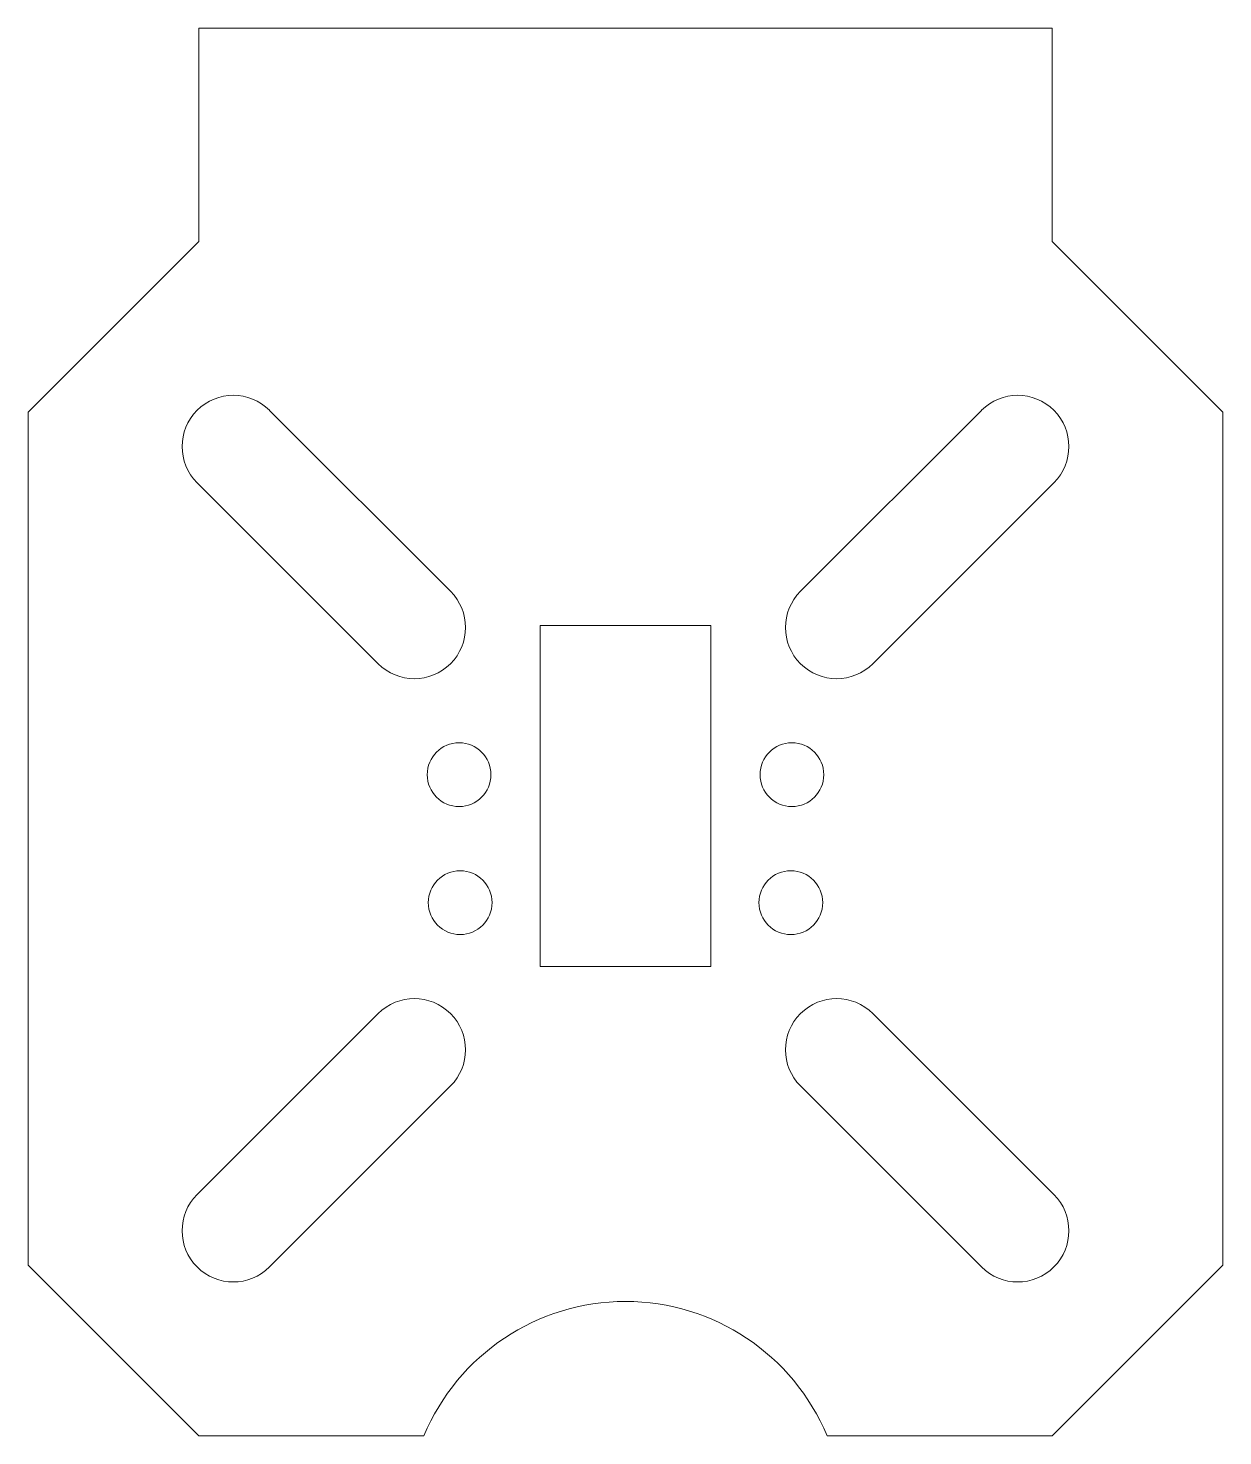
# Model space of a CAD drawing. Header units: inches. Extents: x 1.21 to 4.01, y 0.67 to 3.97.
import ezdxf

# ---------------------------------------------------------------- set-up
doc = ezdxf.new("R2010")
doc.units = ezdxf.units.IN
doc.header["$MEASUREMENT"] = 0

msp = doc.modelspace()

# ---------------------------------------------------------------- linework, layer by layer
at = {"color": 7, "linetype": 'Continuous', "lineweight": 15}
for p, q in [((1.61, 3.9749), (1.61, 3.4749)), ((1.61, 3.9749), (3.61, 3.9749)), ((3.61, 3.9749), (3.61, 3.4749)), ((1.61, 3.4749), (1.21, 3.0749)), ((4.01, 3.0749), (3.61, 3.4749)), ((1.21, 3.0749), (1.21, 1.0749)), ((1.7756, 3.079), (2.1999, 2.6548)), ((3.4444, 3.079), (3.0201, 2.6548)), ((4.01, 1.0749), (4.01, 3.0749)), ((2.0302, 2.4851), (1.6059, 2.9093)), ((3.1898, 2.4851), (3.6141, 2.9093)), ((2.41, 2.5749), (2.81, 2.5749)), ((2.41, 2.5749), (2.41, 1.7749)), ((2.81, 2.5749), (2.81, 1.7749)), ((2.41, 1.7749), (2.81, 1.7749)), ((2.0302, 1.6648), (1.6059, 1.2405)), ((3.1898, 1.6648), (3.6141, 1.2405)), ((1.7756, 1.0708), (2.1999, 1.4951)), ((3.4444, 1.0708), (3.0201, 1.4951)), ((1.21, 1.0749), (1.61, 0.6749)), ((3.61, 0.6749), (4.01, 1.0749)), ((1.61, 0.6749), (2.1376, 0.6749)), ((3.0824, 0.6749), (3.61, 0.6749))]:
    msp.add_line(p, q, dxfattribs=at)
for centre, radius in [((2.22, 2.2249), 0.0747), ((3, 2.2249), 0.0747), ((2.2225, 1.9249), 0.0747), ((2.9975, 1.9249), 0.0748)]:
    msp.add_circle(centre, radius, dxfattribs=at)
for centre, radius, start, end in [((1.6908, 2.9942), 0.12, 45, 225), ((3.5292, 2.9942), 0.12, 315, 135), ((2.115, 2.5699), 0.12, 225, 45), ((3.105, 2.5699), 0.12, 135, 315), ((2.115, 1.58), 0.12, 315, 135), ((3.105, 1.58), 0.12, 45, 225), ((1.6908, 1.1557), 0.12, 135, 315), ((3.5292, 1.1557), 0.12, 225, 45), ((2.61, 0.4781), 0.5118, 22.6199, 157.3801)]:
    msp.add_arc(centre, radius, start, end, dxfattribs=at)

doc.saveas('drawing.dxf')
